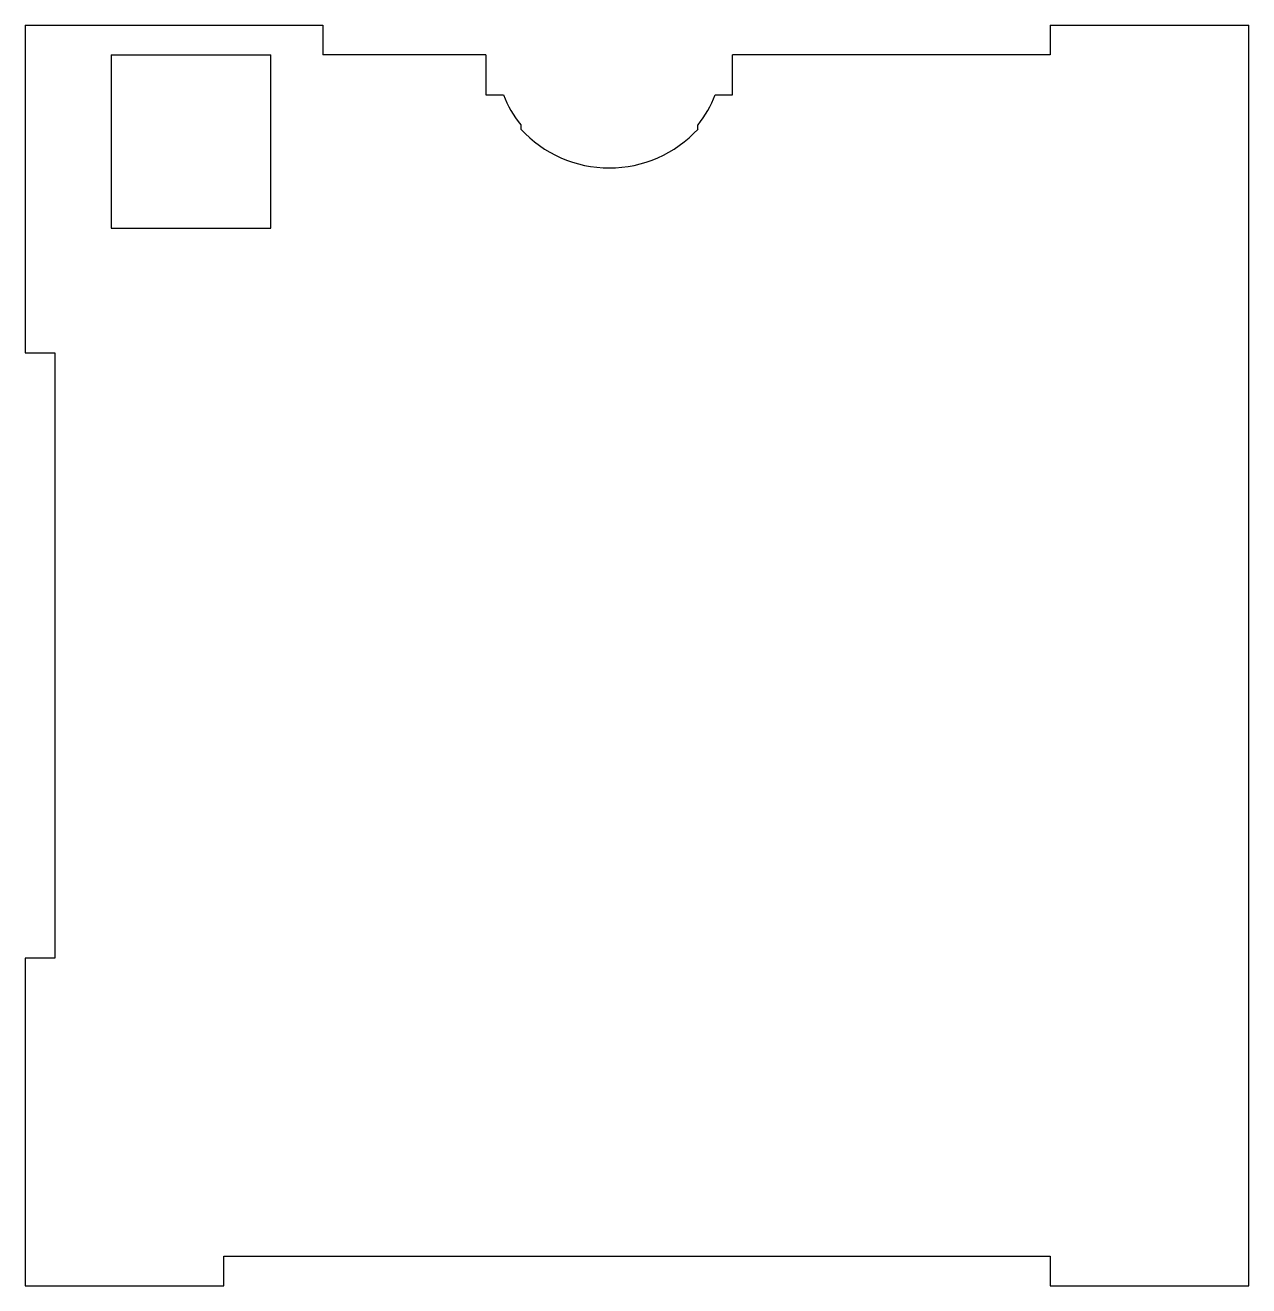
# Model space of a CAD drawing. Header units: millimetres. Extents: x -123 to 0, y 0 to 127.
import ezdxf

# ---------------------------------------------------------------- set-up
doc = ezdxf.new("R2010")
doc.units = ezdxf.units.MM
doc.layers.add('fab_front', color=4, linetype='Continuous')

msp = doc.modelspace()

# ---------------------------------------------------------------- linework, layer by layer
at = {"layer": 'fab_front', "color": 1}
for p, q in [((-123.27, 127), (-123.27, 94)), ((-123.27, 127), (-93.27, 127)), ((-93.27, 127), (-93.27, 124)), ((-20, 127), (0, 127)), ((-20, 127), (-20, 124)), ((0, 0), (0, 127)), ((-114.62, 124), (-98.53, 124)), ((-114.62, 124), (-114.62, 106.55)), ((-98.53, 106.55), (-98.53, 124)), ((-76.85, 124), (-93.27, 124)), ((-76.85, 124), (-76.85, 120)), ((-20, 124), (-52, 124)), ((-52, 120), (-52, 124)), ((-76.85, 120), (-75.08, 120)), ((-53.77, 120), (-52, 120)), ((-73.35, 116.95), (-73.35, 116.54)), ((-55.49, 116.54), (-55.49, 116.95)), ((-114.62, 106.55), (-98.53, 106.55)), ((-123.27, 94), (-120.27, 94)), ((-120.27, 94), (-120.27, 33)), ((-120.27, 33), (-123.27, 33)), ((-123.27, 33), (-123.27, 0)), ((-103.27, 0), (-103.27, 3)), ((-103.27, 3), (-20, 3)), ((-20, 3), (-20, 0)), ((-123.27, 0), (-103.27, 0)), ((-20, 0), (0, 0))]:
    msp.add_line(p, q, dxfattribs=at)
for centre, radius, start, end in [((-64.42, 124), 11.38, 200.5815, 218.2987), ((-64.42, 124), 11.38, 321.7013, 339.4185), ((-64.42, 124.75), 12.13, 222.5756, 317.4244)]:
    msp.add_arc(centre, radius, start, end, dxfattribs=at)

doc.saveas('drawing.dxf')
